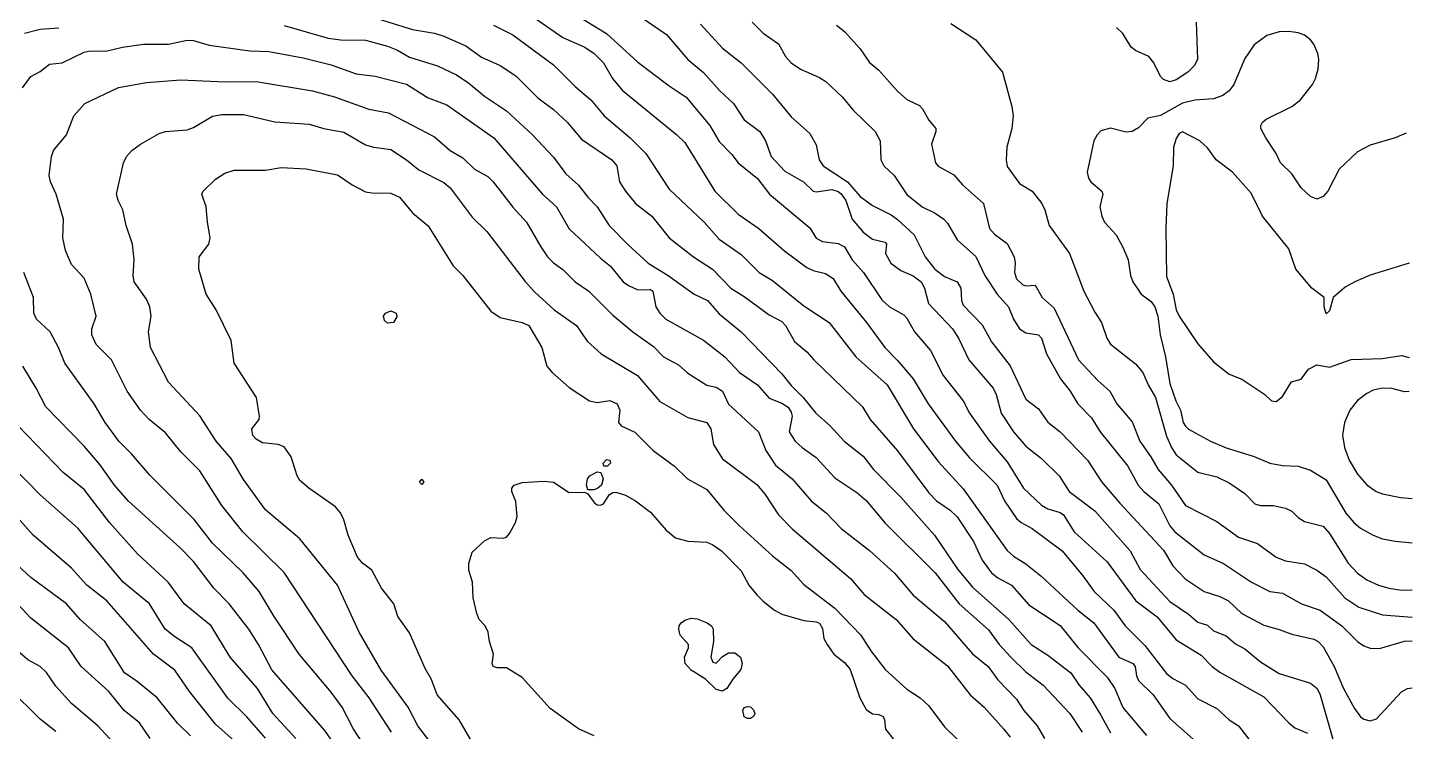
# Model space of a CAD drawing. Header units: inches. Extents: x 3311818 to 3313075, y 1372003 to 1372737.
# Drawn here: x 3312900.5 to 3313069.2, y 1372487.8 to 1372573.5 of the extents above; entities that cross this region are included whole.
import ezdxf

# ---------------------------------------------------------------- set-up
doc = ezdxf.new("R2010")
doc.units = ezdxf.units.IN
doc.header["$MEASUREMENT"] = 0

msp = doc.modelspace()

# ---------------------------------------------------------------- linework, layer by layer
for points, elevation in [([(3312960.28, 1372576.13), (3312965.72, 1372572.33), (3312968.41, 1372571.17), (3312969.55, 1372570.41), (3312970.68, 1372569.25), (3312971.78, 1372567.36), (3312972.96, 1372565.94), (3312979.63, 1372560.5), (3312980.59, 1372559.57), (3312984.25, 1372553.64), (3312987.07, 1372550.82), (3312989.6, 1372549.07), (3312992.78, 1372546.31), (3312995.45, 1372544.34), (3312996.21, 1372543.95), (3312997.74, 1372543.59), (3312998.67, 1372542.97), (3312999.59, 1372541.44), (3313002.72, 1372537.63), (3313004.94, 1372534.58), (3313006.5, 1372533), (3313008.39, 1372530.77), (3313010.22, 1372527.72), (3313013.58, 1372523.15), (3313015.27, 1372521.13), (3313018.64, 1372517.81), (3313019.54, 1372515.91), (3313020.99, 1372513.73), (3313021.55, 1372513.24), (3313022.89, 1372512.53), (3313026.56, 1372509.81), (3313029.09, 1372506.76), (3313030.47, 1372504.85), (3313032.83, 1372502.57), (3313034.21, 1372500.66), (3313036.61, 1372498.29), (3313039.28, 1372494.87), (3313040.04, 1372494.25), (3313041.56, 1372493.42), (3313043.09, 1372491.79), (3313045.38, 1372490.6), (3313046.91, 1372489.22), (3313048.05, 1372488.49), (3313050.4, 1372485.42)], 4483), ([(3312973.73, 1372575.88), (3312978.35, 1372572.7), (3312980.95, 1372569.65), (3312982.87, 1372568.07), (3312984.85, 1372565.84), (3312986.5, 1372564.31), (3312987.83, 1372562.3), (3312989.72, 1372560.88), (3312990.41, 1372559.74), (3312991.11, 1372557.83), (3312992.78, 1372556.07), (3312995.04, 1372554.78), (3312996.21, 1372553.63), (3312996.6, 1372553.53), (3312998.5, 1372553.82), (3312999.26, 1372553.59), (3312999.64, 1372553.31), (3313000.2, 1372552.5), (3313000.97, 1372550.21), (3313002.31, 1372548.61), (3313003.46, 1372547.77), (3313004.98, 1372547.43), (3313005.14, 1372547.16), (3313005.04, 1372546.02), (3313005.68, 1372544.87), (3313006.89, 1372543.94), (3313008.41, 1372543.29), (3313009.36, 1372542.59), (3313009.8, 1372541.82), (3313010.29, 1372539.92), (3313013.18, 1372536.87), (3313013.94, 1372535.73), (3313015.19, 1372533.06), (3313018.14, 1372529.63), (3313018.51, 1372528.87), (3313019.12, 1372526.58), (3313020.63, 1372524.29), (3313022.13, 1372522.57), (3313024.04, 1372521.06), (3313026.19, 1372518.96), (3313027.42, 1372517.05), (3313030.52, 1372514.67), (3313034.85, 1372509.81), (3313036.05, 1372507.52), (3313039.66, 1372503.63), (3313041.95, 1372502.07), (3313043.09, 1372501.1), (3313044.24, 1372500.73), (3313045, 1372500.06), (3313046.52, 1372499.47), (3313047.67, 1372498.47), (3313048.81, 1372497.85), (3313050.72, 1372496.3), (3313053, 1372494.85), (3313056.81, 1372493.7), (3313057.6, 1372493.04), (3313057.96, 1372492.27), (3313059.59, 1372486.56)], 4481), ([(3312943.24, 1372574.61), (3312947.43, 1372573.3), (3312950.1, 1372572.86), (3312951.24, 1372572.52), (3312953.91, 1372571.31), (3312955.81, 1372569.96), (3312958.1, 1372568.95), (3312960.01, 1372567.67), (3312962.67, 1372564.98), (3312964.58, 1372563.56), (3312966.25, 1372562.02), (3312968.01, 1372559.94), (3312971.7, 1372557.45), (3312972.3, 1372556.69), (3312972.65, 1372554.78), (3312973.35, 1372553.62), (3312974.58, 1372552.12), (3312976.57, 1372550.59), (3312978.7, 1372547.92), (3312981.65, 1372545.64), (3312983.98, 1372544.11), (3312986.19, 1372541.82), (3312987.83, 1372540.81), (3312990.88, 1372538.54), (3312992.4, 1372537.75), (3312992.84, 1372537.25), (3312993.93, 1372535.32), (3312995.45, 1372534.03), (3312996.3, 1372533.06), (3313002.23, 1372527.34), (3313003.15, 1372525.82), (3313006.5, 1372521.99), (3313010.32, 1372516.89), (3313011.26, 1372515.91), (3313012.92, 1372514.76), (3313013.75, 1372513.93), (3313015.75, 1372510.95), (3313016.82, 1372508.67), (3313017.94, 1372507.13), (3313018.7, 1372506.53), (3313020.4, 1372505.62), (3313022.51, 1372503.24), (3313026.32, 1372500.7), (3313028.49, 1372497.99), (3313032.04, 1372494.42), (3313032.96, 1372493.04), (3313033.95, 1372490.72), (3313036.83, 1372487.32)], 4485), ([(3312966.27, 1372575.75), (3312971.06, 1372572.85), (3312974.87, 1372569.34), (3312978.68, 1372566.44), (3312980.75, 1372565.07), (3312983.64, 1372561.64), (3312984.78, 1372559.69), (3312986.3, 1372558.11), (3312987.07, 1372557.07), (3312989.46, 1372555.16), (3312990.9, 1372553.26), (3312995.83, 1372549.15), (3312996.6, 1372547.88), (3312997.36, 1372547.5), (3312999.26, 1372547.25), (3313000.03, 1372546.84), (3313000.96, 1372545.25), (3313002.34, 1372543.73), (3313004.6, 1372540.39), (3313005.51, 1372539.54), (3313007.27, 1372538.55), (3313007.65, 1372538.17), (3313008.57, 1372536.49), (3313010.5, 1372534.2), (3313012.04, 1372531.15), (3313014.49, 1372528.1), (3313015.27, 1372526.56), (3313017.71, 1372523.15), (3313019.84, 1372520.66), (3313021.85, 1372517.43), (3313024.04, 1372515.36), (3313024.8, 1372514.93), (3313026.32, 1372514.49), (3313026.7, 1372514.2), (3313028.01, 1372512.1), (3313032.04, 1372508.45), (3313035.52, 1372503.71), (3313038.14, 1372501.77), (3313040.43, 1372498.97), (3313043.47, 1372497.08), (3313044.84, 1372495.71), (3313045.76, 1372495.02), (3313051.1, 1372492), (3313054.15, 1372488.87), (3313054.91, 1372488.26), (3313056.43, 1372487.58)], 4482), ([(3312988.81, 1372574.22), (3312990.12, 1372572.88), (3312992.02, 1372571.59), (3312992.87, 1372570.03), (3312993.54, 1372569.27), (3312994.69, 1372568.5), (3312996.98, 1372567.49), (3312997.78, 1372566.98), (3312999.81, 1372565.07), (3313001.07, 1372563.55), (3313003.79, 1372560.88), (3313004.37, 1372559.74), (3313004.47, 1372557.45), (3313004.85, 1372556.69), (3313006.09, 1372555.55), (3313007.65, 1372553.21), (3313009.48, 1372551.73), (3313011.08, 1372550.94), (3313012.14, 1372550.21), (3313012.6, 1372549.71), (3313013.75, 1372547.71), (3313016.03, 1372545.67), (3313017.15, 1372543.35), (3313018.64, 1372541.06), (3313020.01, 1372539.54), (3313020.63, 1372538.01), (3313021.37, 1372536.87), (3313022.13, 1372536.37), (3313023.66, 1372536.14), (3313024.04, 1372535.73), (3313024.63, 1372533.82), (3313026.35, 1372530.77), (3313027.54, 1372529.25), (3313028.48, 1372527.72), (3313030.14, 1372526), (3313031.19, 1372524.29), (3313034.55, 1372520.1), (3313035.82, 1372517.81), (3313036.49, 1372517.05), (3313038.31, 1372515.53), (3313039.65, 1372512.86), (3313040.29, 1372512.1), (3313043.86, 1372509.31), (3313046.22, 1372508.28), (3313049.61, 1372506), (3313051.86, 1372504.87), (3313053.38, 1372504.64), (3313055.71, 1372503.33), (3313057.96, 1372502.58), (3313060.6, 1372500.66), (3313062.53, 1372498.76), (3313063.29, 1372498.22), (3313064.06, 1372497.94), (3313065.2, 1372497.92), (3313068.25, 1372498.8), (3313069.2, 1372498.84)], 4479), ([(3313042.88, 1372574.22), (3313043.04, 1372569.65), (3313042.65, 1372568.89), (3313041.84, 1372568.12), (3313040.43, 1372567.18), (3313039.66, 1372566.94), (3313038.9, 1372567.22), (3313038.52, 1372567.58), (3313037.72, 1372569.27), (3313037.1, 1372570.03), (3313035.47, 1372570.78), (3313034.96, 1372571.17), (3313033.95, 1372572.82), (3313033.18, 1372573.56)], 4477), ([(3312900.17, 1372572.88), (3312902.07, 1372573.35), (3312904.36, 1372573.54)], 4486), ([(3312931.8, 1372573.79), (3312937.14, 1372572.27), (3312938.66, 1372572.04), (3312941.71, 1372572), (3312944.38, 1372571.28), (3312945.61, 1372570.79), (3312947.05, 1372569.95), (3312950.48, 1372568.88), (3312952.76, 1372567.79), (3312954.29, 1372566.8), (3312956.19, 1372565.19), (3312958.86, 1372563.4), (3312962.02, 1372560.5), (3312964.58, 1372557.75), (3312966.1, 1372555.72), (3312967.63, 1372554.36), (3312968.77, 1372552.89), (3312969.91, 1372551.73), (3312971.37, 1372549.45), (3312973.59, 1372547.16), (3312976.14, 1372544.87), (3312978.58, 1372543.35), (3312981.73, 1372541.09), (3312983.37, 1372540.3), (3312984.78, 1372538.68), (3312987.45, 1372536.47), (3312992.4, 1372531.37), (3312993.55, 1372529.94), (3312995.02, 1372528.48), (3312996.54, 1372526.58), (3312998.29, 1372525.05), (3312999.99, 1372523.15), (3313002.31, 1372521.34), (3313003.59, 1372519.72), (3313006.89, 1372516.33), (3313010.99, 1372511.71), (3313013.86, 1372507.52), (3313015.65, 1372505.38), (3313020.04, 1372501.42), (3313022.76, 1372498.38), (3313024.8, 1372497.09), (3313027.62, 1372494.94), (3313028.64, 1372493.42), (3313029.95, 1372491.9), (3313031.28, 1372489.8), (3313032.42, 1372487.62)], 4486), ([(3312957.29, 1372573.84), (3312959.63, 1372572.65), (3312964.58, 1372569.03), (3312967.25, 1372566.36), (3312969.15, 1372564.75), (3312970.78, 1372562.79), (3312973.94, 1372560.12), (3312975.83, 1372558.21), (3312978.68, 1372553.86), (3312982.96, 1372549.83), (3312984.78, 1372547.76), (3312987.45, 1372545.89), (3312989.64, 1372543.73), (3312991.26, 1372542.72), (3312995.07, 1372539.67), (3312998.17, 1372537.63), (3313001.43, 1372533.44), (3313005.24, 1372530.01), (3313008.43, 1372524.67), (3313011.46, 1372520.7), (3313014.51, 1372517.36), (3313019.84, 1372509.86), (3313020.61, 1372509.16), (3313022.13, 1372508.21), (3313023.95, 1372506.76), (3313028.46, 1372502.57), (3313030.42, 1372501.04), (3313033.44, 1372496.85), (3313035.18, 1372496.09), (3313035.43, 1372495.71), (3313035.59, 1372494.56), (3313035.85, 1372494), (3313037.65, 1372492.28), (3313039.66, 1372489.38), (3313045, 1372484.66)], 4484), ([(3312982.49, 1372573.96), (3312985.16, 1372571.04), (3312987.45, 1372569.27), (3312991.28, 1372565.46), (3312993.55, 1372562.69), (3312995.83, 1372560.63), (3312996.6, 1372559.25), (3312996.94, 1372557.45), (3312997.46, 1372556.69), (3313000.39, 1372554.78), (3313001.93, 1372552.99), (3313003.46, 1372551.87), (3313005.74, 1372550.76), (3313006.5, 1372550.16), (3313008.54, 1372548.3), (3313009.87, 1372545.64), (3313011.03, 1372544.11), (3313012.22, 1372543.22), (3313013.77, 1372542.59), (3313014.19, 1372541.82), (3313014.31, 1372540.3), (3313014.51, 1372539.75), (3313016.8, 1372537.35), (3313017.94, 1372535.28), (3313020.23, 1372532.35), (3313022.13, 1372528.28), (3313023.66, 1372527.09), (3313024.8, 1372525.5), (3313026.29, 1372524.29), (3313029.63, 1372520.86), (3313031.4, 1372518.19), (3313033.57, 1372515.61), (3313038.9, 1372509.9), (3313040.04, 1372507.99), (3313041.53, 1372506.38), (3313043.86, 1372504.86), (3313045.76, 1372504.23), (3313046.8, 1372503.71), (3313048.43, 1372502.19), (3313051.1, 1372500.73), (3313053, 1372500.23), (3313054.53, 1372499.65), (3313057.2, 1372499.05), (3313057.75, 1372498.76), (3313058.34, 1372498.09), (3313059.7, 1372495.71), (3313060.83, 1372493.04), (3313062.15, 1372490.6), (3313062.91, 1372489.58), (3313063.29, 1372489.29), (3313064.06, 1372489.11), (3313064.82, 1372489.33), (3313067.87, 1372492.61), (3313068.63, 1372493.05), (3313069.2, 1372493.12)], 4480), ([(3312999.06, 1372573.84), (3313000.03, 1372573.08), (3313001.93, 1372570.96), (3313003.07, 1372569.28), (3313004.22, 1372568.38), (3313006.5, 1372565.82), (3313007.65, 1372564.79), (3313009.17, 1372564.04), (3313009.55, 1372563.67), (3313010.32, 1372562.29), (3313011.15, 1372561.26), (3313011.18, 1372560.88), (3313010.62, 1372559.36), (3313011.11, 1372557.07), (3313011.46, 1372556.65), (3313013.37, 1372555.61), (3313014.43, 1372554.4), (3313016.96, 1372552.12), (3313017.71, 1372549.07), (3313018.32, 1372548.38), (3313019.84, 1372547.24), (3313020.7, 1372545.64), (3313020.82, 1372544.87), (3313020.74, 1372543.73), (3313020.99, 1372542.94), (3313021.75, 1372542.2), (3313022.13, 1372542.07), (3313023.27, 1372542.19), (3313024.12, 1372540.68), (3313025.56, 1372539.38), (3313028.56, 1372533.06), (3313030.9, 1372530.57), (3313032.37, 1372529.25), (3313033.23, 1372527.72), (3313035.09, 1372525.51), (3313036.03, 1372523.15), (3313037.37, 1372521.24), (3313038.23, 1372519.72), (3313039.86, 1372517.81), (3313041.57, 1372515.33), (3313045.38, 1372513.39), (3313048.05, 1372511.47), (3313050.34, 1372510.7), (3313052.62, 1372509.04), (3313053.77, 1372508.57), (3313056.05, 1372508.23), (3313057.58, 1372507.46), (3313058.72, 1372506.62), (3313060.98, 1372504.09), (3313062.7, 1372502.95), (3313065.58, 1372502.01), (3313069.2, 1372501.74)], 4478), ([(3313012.98, 1372574.05), (3313016.03, 1372572.04), (3313019.29, 1372568.12), (3313020.42, 1372563.93), (3313020.59, 1372562.79), (3313020.43, 1372561.26), (3313019.82, 1372558.98), (3313019.72, 1372557.45), (3313019.84, 1372556.62), (3313021.37, 1372554.57), (3313022.89, 1372553.63), (3313024.06, 1372552.12), (3313024.45, 1372551.35), (3313024.97, 1372549.45), (3313027.43, 1372546.02), (3313029.21, 1372541.44), (3313030.52, 1372538.87), (3313031.34, 1372537.63), (3313032.01, 1372535.73), (3313032.42, 1372535), (3313035.47, 1372532.57), (3313036.37, 1372531.53), (3313037.02, 1372530.01), (3313037.94, 1372528.48), (3313039.28, 1372523.78), (3313039.86, 1372522.39), (3313040.43, 1372521.49), (3313043.09, 1372519.39), (3313045.38, 1372518.82), (3313046.91, 1372518.11), (3313048.81, 1372516.78), (3313050.02, 1372515.53), (3313050.72, 1372515.32), (3313052.24, 1372515.34), (3313053.77, 1372514.99), (3313054.53, 1372514.62), (3313055.29, 1372513.85), (3313056.05, 1372513.39), (3313058.34, 1372512.82), (3313059.1, 1372511.93), (3313061.39, 1372508.32), (3313062.53, 1372507.1), (3313063.68, 1372506.28), (3313065.09, 1372505.62), (3313066.34, 1372505.24), (3313067.87, 1372505), (3313069.2, 1372505.07)], 4477), ([(3313068.44, 1372560.69), (3313067.11, 1372560.13), (3313064.06, 1372559.21), (3313062.53, 1372558.4), (3313060.3, 1372556.31), (3313058.9, 1372553.64), (3313058.34, 1372552.98), (3313057.58, 1372552.64), (3313056.81, 1372552.99), (3313055.67, 1372554.03), (3313054.53, 1372555.72), (3313053.13, 1372557.07), (3313052.6, 1372558.21), (3313051.34, 1372560.12), (3313050.77, 1372561.26), (3313050.76, 1372561.64), (3313050.94, 1372562.02), (3313051.41, 1372562.41), (3313054.53, 1372563.93), (3313055.53, 1372564.69), (3313057.03, 1372566.6), (3313057.42, 1372567.36), (3313057.75, 1372568.5), (3313057.82, 1372569.65), (3313057.68, 1372570.41), (3313057.22, 1372571.55), (3313056.81, 1372572.05), (3313056.05, 1372572.61), (3313055.29, 1372572.91), (3313054.15, 1372573.07), (3313053, 1372573.02), (3313051.48, 1372572.57), (3313049.95, 1372571.47), (3313048.81, 1372569.8), (3313047.48, 1372566.6), (3313046.9, 1372565.84), (3313046.14, 1372565.26), (3313045, 1372564.88), (3313042.71, 1372564.72), (3313041.19, 1372564.35), (3313038.52, 1372562.86), (3313037, 1372562.53), (3313035.85, 1372561.33), (3313035.09, 1372560.88), (3313034.33, 1372560.81), (3313032.42, 1372561.3), (3313031.28, 1372560.96), (3313030.8, 1372560.5), (3313030.39, 1372559.74), (3313029.58, 1372555.93), (3313029.75, 1372555.21), (3313030.06, 1372554.78), (3313031.4, 1372553.64), (3313031.49, 1372553.26), (3313031.14, 1372551.73), (3313031.38, 1372550.59), (3313031.71, 1372549.83), (3313033.11, 1372548.3), (3313033.95, 1372546.79), (3313034.6, 1372545.25), (3313034.89, 1372543.35), (3313035.17, 1372542.59), (3313036.19, 1372541.06), (3313037.38, 1372540.18), (3313037.84, 1372539.54), (3313038.19, 1372538.39), (3313038.5, 1372536.11), (3313039.14, 1372533.44), (3313039.66, 1372530.18), (3313040.39, 1372528.1), (3313040.95, 1372526.96), (3313041.3, 1372525.44), (3313041.57, 1372524.99), (3313041.95, 1372524.64), (3313044.61, 1372523.15), (3313046.52, 1372522.37), (3313049.95, 1372521.31), (3313051.85, 1372520.48), (3313053.38, 1372520.22), (3313055.29, 1372520.14), (3313056.81, 1372519.65), (3313058.72, 1372518.44), (3313061.11, 1372514.38), (3313062.08, 1372513.24), (3313062.91, 1372512.56), (3313064.44, 1372511.71), (3313065.58, 1372511.28), (3313067.11, 1372510.97), (3313069.2, 1372510.8)], 4476), ([(3312899.92, 1372566.22), (3312900.93, 1372567.58), (3312902.07, 1372568.2), (3312903.22, 1372569.08), (3312904.74, 1372569.25), (3312907.41, 1372570.56), (3312908.17, 1372570.73), (3312910.08, 1372570.68), (3312912.08, 1372571.17), (3312914.65, 1372571.53), (3312917.7, 1372571.52), (3312919.99, 1372572.02), (3312920.75, 1372571.98), (3312922.65, 1372571.43), (3312927.61, 1372570.7), (3312929.9, 1372570.63), (3312934.09, 1372569.87), (3312937.52, 1372569), (3312940.57, 1372567.93), (3312942.86, 1372567.65), (3312946.67, 1372566.67), (3312949.33, 1372564.98), (3312951.62, 1372564.15), (3312957.34, 1372560.13), (3312963.25, 1372553.26), (3312964.96, 1372551.72), (3312966.49, 1372549.05), (3312970.3, 1372545.46), (3312971.55, 1372544.49), (3312973.1, 1372542.59), (3312973.73, 1372542.12), (3312974.87, 1372541.61), (3312976.39, 1372541.66), (3312976.71, 1372541.44), (3312977.06, 1372539.54), (3312977.54, 1372538.78), (3312978.29, 1372538.01), (3312982.87, 1372535.46), (3312985.48, 1372533.44), (3312987.23, 1372531.53), (3312989.46, 1372530.01), (3312990.88, 1372528.39), (3312992.4, 1372527.8), (3312993.16, 1372527.29), (3312993.55, 1372526.71), (3312993.66, 1372526.2), (3312993.29, 1372524.29), (3312994.03, 1372523.15), (3312994.87, 1372522.39), (3312996.6, 1372521.19), (3312998.88, 1372518.69), (3313001.55, 1372516.9), (3313002.69, 1372515.95), (3313004.98, 1372513.19), (3313011.08, 1372507.11), (3313014.01, 1372503.33), (3313017.56, 1372500.2), (3313018.87, 1372498.38), (3313020.31, 1372496.85), (3313022.13, 1372495.06), (3313024.22, 1372493.42), (3313027.48, 1372489.99), (3313028.99, 1372487.7)], 4487), ([(3312944.85, 1372487.7), (3312942.14, 1372491.9), (3312940.07, 1372494.56), (3312931.8, 1372507.16), (3312926.77, 1372512.1), (3312924.18, 1372515.33), (3312921.51, 1372519.57), (3312919.22, 1372521.85), (3312917.32, 1372524.19), (3312915.36, 1372525.82), (3312914.27, 1372526.95), (3312912.67, 1372529.25), (3312910.76, 1372533.06), (3312908.88, 1372534.96), (3312908.35, 1372536.11), (3312908.36, 1372536.87), (3312908.89, 1372538.39), (3312908.24, 1372541.06), (3312907.41, 1372543.01), (3312905.88, 1372544.7), (3312905.14, 1372546.4), (3312904.81, 1372547.92), (3312904.89, 1372550.21), (3312904.03, 1372553.26), (3312903.32, 1372554.78), (3312903.17, 1372555.55), (3312903.43, 1372557.83), (3312903.69, 1372558.59), (3312905.28, 1372560.5), (3312906.17, 1372562.79), (3312907.5, 1372564.31), (3312911.6, 1372566.27), (3312915.03, 1372566.87), (3312919.22, 1372567.17), (3312924.56, 1372566.96), (3312928.37, 1372567), (3312935.23, 1372565.84), (3312937.9, 1372565.13), (3312942.09, 1372563.62), (3312944.49, 1372563.17), (3312950.1, 1372560.23), (3312952.01, 1372558.59), (3312953.53, 1372557.67), (3312954.97, 1372556.31), (3312956.58, 1372555.4), (3312957.26, 1372554.78), (3312959.63, 1372551.67), (3312961.3, 1372549.83), (3312963.06, 1372546.86), (3312963.88, 1372545.64), (3312964.58, 1372544.89), (3312965.72, 1372544.08), (3312967.24, 1372542.59), (3312968.88, 1372541.44), (3312971.82, 1372538.51), (3312974.24, 1372536.49), (3312976.78, 1372534.68), (3312977.99, 1372533.44), (3312979.83, 1372532.47), (3312980.97, 1372531.46), (3312983.26, 1372529.98), (3312984.4, 1372529.74), (3312985.16, 1372529.27), (3312985.92, 1372527.69), (3312989.55, 1372524.29), (3312990.45, 1372522.01), (3312991.64, 1372520.25), (3312993.65, 1372518.58), (3312995.99, 1372515.91), (3312997.86, 1372514.38), (3312999.64, 1372512.51), (3313003.07, 1372509.86), (3313006.12, 1372507.08), (3313008.41, 1372504.42), (3313012.22, 1372501.19), (3313015.65, 1372497.26), (3313017.54, 1372495.71), (3313018.7, 1372494.09), (3313020.99, 1372491.72), (3313021.9, 1372490.37), (3313023.5, 1372488.47), (3313024.42, 1372486.93)], 4488), ([(3312952, 1372483.31), (3312948.08, 1372488.47), (3312946.9, 1372490.75), (3312943.62, 1372495.26), (3312940.91, 1372499.9), (3312938.28, 1372505.62), (3312933.71, 1372511.25), (3312929.52, 1372514.82), (3312926.85, 1372518.48), (3312925.32, 1372521.04), (3312923.51, 1372523.15), (3312921.51, 1372526.26), (3312917.7, 1372530.35), (3312915.52, 1372534.58), (3312915.26, 1372536.49), (3312915.59, 1372538.39), (3312915.41, 1372539.54), (3312915.03, 1372540.46), (3312913.5, 1372542.59), (3312913.39, 1372543.35), (3312913.5, 1372545.25), (3312913.32, 1372547.16), (3312912.56, 1372549.45), (3312912.14, 1372551.35), (3312911.56, 1372552.5), (3312911.35, 1372553.26), (3312912.22, 1372557.07), (3312912.59, 1372557.83), (3312913.23, 1372558.59), (3312914.27, 1372559.36), (3312916.56, 1372560.64), (3312917.32, 1372560.88), (3312919.99, 1372561.09), (3312920.75, 1372561.39), (3312923.04, 1372562.78), (3312924.18, 1372562.97), (3312926.85, 1372562.97), (3312930.66, 1372562.05), (3312934.85, 1372561.78), (3312936.63, 1372561.26), (3312939.04, 1372560.82), (3312941.71, 1372559.27), (3312942.7, 1372558.98), (3312944.76, 1372558.68), (3312946.67, 1372557.44), (3312948.19, 1372556.22), (3312951.24, 1372554.68), (3312952, 1372554.01), (3312954.67, 1372550.47), (3312956.47, 1372548.69), (3312961.15, 1372542.6), (3312962.29, 1372541.35), (3312964.68, 1372539.16), (3312967.38, 1372537.25), (3312968.7, 1372535.35), (3312970.42, 1372533.82), (3312974.82, 1372531.15), (3312977.54, 1372528.01), (3312980.97, 1372526.03), (3312983.28, 1372525.44), (3312983.76, 1372524.67), (3312984.07, 1372522.77), (3312985.16, 1372521), (3312989.35, 1372517.89), (3312990.39, 1372516.67), (3312992.02, 1372514.19), (3312993.67, 1372512.48), (3313000.79, 1372506.43), (3313002.43, 1372504.47), (3313006.32, 1372501.42), (3313008.41, 1372499.09), (3313012.6, 1372495.81), (3313015.33, 1372492.28), (3313017.07, 1372490.75), (3313019.46, 1372488.08), (3313020.23, 1372487.1)], 4489), ([(3313068.82, 1372544.84), (3313064.06, 1372543.37), (3313062.19, 1372542.59), (3313061.01, 1372541.91), (3313059.58, 1372540.68), (3313059.1, 1372539.04), (3313058.72, 1372538.67), (3313058.48, 1372539.54), (3313058.47, 1372540.68), (3313056.97, 1372541.82), (3313055.01, 1372544.11), (3313054.15, 1372546.61), (3313050.96, 1372550.59), (3313049.57, 1372553.39), (3313047.31, 1372555.93), (3313045.3, 1372557.45), (3313044.24, 1372558.89), (3313043.32, 1372559.74), (3313041.19, 1372560.85), (3313040.81, 1372560.64), (3313040.43, 1372560.02), (3313040.12, 1372558.98), (3313040.08, 1372556.69), (3313039.31, 1372552.12), (3313039.17, 1372549.07), (3313039.28, 1372543.23), (3313040.09, 1372541.06), (3313040.42, 1372539.16), (3313040.79, 1372538.39), (3313043.09, 1372535.01), (3313045, 1372532.83), (3313046.91, 1372531.31), (3313048.43, 1372530.72), (3313051.25, 1372528.87), (3313052.07, 1372528.1), (3313052.62, 1372527.99), (3313053.38, 1372528.62), (3313054.48, 1372530.39), (3313055.67, 1372530.7), (3313056.57, 1372531.92), (3313057.58, 1372532.47), (3313059.1, 1372532.2), (3313061.77, 1372533.11), (3313065.58, 1372533.25), (3313067.87, 1372533.59), (3313068.82, 1372533.35)], 4475), ([(3312954.67, 1372486.48), (3312953.11, 1372489.23), (3312950.43, 1372492.28), (3312949.72, 1372494.11), (3312948.95, 1372495.46), (3312947.05, 1372499.8), (3312945.62, 1372501.81), (3312945.14, 1372503.33), (3312943.66, 1372505.24), (3312942.47, 1372507.46), (3312941.33, 1372508.3), (3312940.71, 1372509.05), (3312939.58, 1372511.71), (3312939.04, 1372513.6), (3312938.66, 1372514.42), (3312938.04, 1372515.15), (3312934.8, 1372517.43), (3312933.71, 1372518.39), (3312933.36, 1372518.96), (3312932.66, 1372521.24), (3312931.8, 1372522.46), (3312931.04, 1372522.78), (3312929.13, 1372522.98), (3312928.37, 1372523.41), (3312927.99, 1372523.87), (3312927.83, 1372524.67), (3312928.73, 1372525.82), (3312928.77, 1372526.2), (3312928.4, 1372528.48), (3312925.71, 1372532.68), (3312925.32, 1372535.42), (3312923.5, 1372539.16), (3312922.29, 1372541.06), (3312921.41, 1372544.11), (3312921.44, 1372545.64), (3312922.62, 1372547.16), (3312922.79, 1372547.92), (3312922.44, 1372549.83), (3312922.27, 1372551.73), (3312921.77, 1372553.26), (3312921.94, 1372553.64), (3312923.42, 1372555.07), (3312924.56, 1372555.8), (3312925.7, 1372556.18), (3312929.52, 1372556.19), (3312931.42, 1372556.49), (3312934.47, 1372556.33), (3312938.28, 1372555.6), (3312940.07, 1372554.4), (3312941.71, 1372553.54), (3312942.47, 1372553.41), (3312944.76, 1372553.39), (3312945.83, 1372552.88), (3312947.43, 1372550.97), (3312949.33, 1372549.38), (3312952.38, 1372544.54), (3312953.54, 1372543.35), (3312956.96, 1372539.02), (3312958.1, 1372538.22), (3312960.77, 1372537.63), (3312961.57, 1372537.25), (3312963.17, 1372534.58), (3312963.79, 1372532.3), (3312964.42, 1372531.53), (3312966.49, 1372529.7), (3312968.98, 1372528.1), (3312969.92, 1372527.89), (3312971.44, 1372528.12), (3312972.35, 1372527.72), (3312972.67, 1372526.96), (3312972.53, 1372525.44), (3312972.83, 1372525.05), (3312974.49, 1372524.28), (3312976.75, 1372522.01), (3312979.32, 1372520.1), (3312980.9, 1372518.58), (3312983.26, 1372517.26), (3312985.36, 1372514.76), (3312987.25, 1372512.86), (3312991.26, 1372509.18), (3312993.55, 1372507.41), (3312995.07, 1372505.7), (3312998.88, 1372502.81), (3313002.03, 1372499.52), (3313003.24, 1372497.61), (3313004.98, 1372495.36), (3313007.65, 1372492.96), (3313009.25, 1372491.9), (3313010.32, 1372490.94), (3313012.22, 1372488.35), (3313013.75, 1372486.87)], 4490), ([(3312941.51, 1372486.18), (3312940.19, 1372488.18), (3312938.85, 1372490.75), (3312937.52, 1372492.57), (3312933.63, 1372497.23), (3312930.56, 1372501.81), (3312928.75, 1372504.86), (3312926.81, 1372507.14), (3312923.04, 1372510.73), (3312920.82, 1372513.62), (3312915.41, 1372519.04), (3312913.2, 1372521.62), (3312911.64, 1372523.15), (3312909.99, 1372525.44), (3312908.64, 1372527.72), (3312905.09, 1372532.68), (3312904.32, 1372534.58), (3312903.29, 1372536.49), (3312901.61, 1372538.01), (3312901.29, 1372538.78), (3312901.24, 1372540.68), (3312900.08, 1372543.73)], 4487), ([(3312945.12, 1372537.63), (3312944.38, 1372537.54), (3312944, 1372537.86), (3312943.87, 1372538.39), (3312944.12, 1372538.78), (3312944.76, 1372539.03), (3312945.41, 1372538.78), (3312945.52, 1372538.31), (3312945.12, 1372537.63)], 4491), ([(3312938.66, 1372485.17), (3312936.76, 1372487.93), (3312930.28, 1372495.29), (3312928.68, 1372498.38), (3312927.49, 1372500.28), (3312925.07, 1372503.33), (3312923.24, 1372505.24), (3312920.75, 1372508.49), (3312919.1, 1372510.19), (3312912.79, 1372515.91), (3312911.12, 1372517.81), (3312909.32, 1372520.32), (3312907.41, 1372522.56), (3312902.75, 1372527.34), (3312901.58, 1372529.63), (3312899.97, 1372532.3)], 4486), ([(3313068.82, 1372529.22), (3313068.25, 1372529.19), (3313066.72, 1372529.57), (3313065.58, 1372529.62), (3313064.44, 1372529.36), (3313063.68, 1372528.99), (3313062.53, 1372528.12), (3313061.59, 1372526.96), (3313060.96, 1372525.44), (3313060.71, 1372523.91), (3313060.95, 1372522.39), (3313061.5, 1372520.86), (3313062.53, 1372519.15), (3313063.68, 1372517.85), (3313064.8, 1372517.05), (3313065.58, 1372516.73), (3313067.77, 1372516.29), (3313069.2, 1372516.19)], 4475), ([(3312933.19, 1372486.94), (3312930.41, 1372489.99), (3312928.54, 1372493.04), (3312925.23, 1372496.85), (3312922.91, 1372500.66), (3312919.62, 1372503.33), (3312917.67, 1372506), (3312913.92, 1372509.43), (3312910.5, 1372513.24), (3312907.41, 1372517.29), (3312904.88, 1372519.34), (3312899.4, 1372525.05)], 4485), ([(3312971.16, 1372520.1), (3312970.74, 1372520.1), (3312970.63, 1372520.48), (3312971.06, 1372520.94), (3312971.46, 1372520.86), (3312971.54, 1372520.48), (3312971.16, 1372520.1)], 4491), ([(3312929.52, 1372486.97), (3312927.23, 1372489.59), (3312924.94, 1372491.85), (3312920.56, 1372497.99), (3312918.46, 1372499.33), (3312917.31, 1372500.28), (3312915.37, 1372503.33), (3312912.17, 1372506), (3312906.65, 1372512.55), (3312902.07, 1372516.61), (3312898.65, 1372520.1)], 4484), ([(3312948.8, 1372518.19), (3312948.57, 1372517.87), (3312948.28, 1372518.19), (3312948.57, 1372518.54), (3312948.8, 1372518.19)], 4491), ([(3312970, 1372517.43), (3312969.53, 1372517.23), (3312968.77, 1372517.22), (3312968.6, 1372517.81), (3312968.72, 1372518.58), (3312969.02, 1372518.96), (3312969.92, 1372519.43), (3312970.36, 1372519.34), (3312970.65, 1372518.58), (3312970.45, 1372517.81), (3312970, 1372517.43)], 4491), ([(3312926.85, 1372485.65), (3312923.42, 1372488.67), (3312920.26, 1372492.66), (3312918.46, 1372495.28), (3312915.87, 1372497.23), (3312910.19, 1372503.71), (3312907.77, 1372505.62), (3312905.88, 1372507.69), (3312901.2, 1372511.71), (3312896.09, 1372517.43)], 4483), ([(3312969.53, 1372487.26), (3312967.63, 1372488.13), (3312964.2, 1372490.6), (3312960.77, 1372494.39), (3312958.86, 1372495.54), (3312957.72, 1372495.54), (3312957.26, 1372495.71), (3312957.12, 1372496.09), (3312957.27, 1372497.23), (3312956.78, 1372498.76), (3312956.65, 1372499.9), (3312956.26, 1372500.66), (3312955.54, 1372501.42), (3312955.24, 1372502.19), (3312954.81, 1372504.09), (3312954.74, 1372506), (3312954.29, 1372507.45), (3312954.28, 1372508.28), (3312954.67, 1372509.63), (3312956.19, 1372511.04), (3312956.96, 1372511.44), (3312958.48, 1372511.33), (3312958.86, 1372511.48), (3312959.24, 1372511.93), (3312959.95, 1372513.24), (3312960.15, 1372514), (3312960.01, 1372515.83), (3312959.5, 1372517.05), (3312959.53, 1372517.43), (3312959.82, 1372517.81), (3312960.77, 1372518.15), (3312963.44, 1372518.3), (3312964.58, 1372518.19), (3312966.49, 1372516.91), (3312968.39, 1372516.96), (3312968.77, 1372516.75), (3312969.53, 1372515.71), (3312969.92, 1372515.4), (3312970.3, 1372515.35), (3312970.68, 1372515.53), (3312971.4, 1372516.67), (3312971.82, 1372516.91), (3312972.2, 1372516.94), (3312973.35, 1372516.57), (3312974.58, 1372515.91), (3312976.39, 1372514.53), (3312978.3, 1372512.33), (3312979.44, 1372511.38), (3312980.97, 1372510.97), (3312983.26, 1372510.88), (3312984.02, 1372510.54), (3312985.06, 1372509.81), (3312987.45, 1372507.35), (3312988.4, 1372505.62), (3312989.35, 1372504.46), (3312990.12, 1372503.66), (3312991.52, 1372502.57), (3312992.4, 1372502.1), (3312995.07, 1372501.3), (3312996.6, 1372501.17), (3312996.98, 1372500.99), (3312997.36, 1372500.34), (3312997.53, 1372499.14), (3312997.91, 1372498.38), (3312998.73, 1372497.23), (3313000.03, 1372496.21), (3313000.74, 1372495.33), (3313001.89, 1372491.9), (3313002.69, 1372490.49), (3313003.46, 1372489.96), (3313004.22, 1372489.88), (3313004.74, 1372489.61), (3313004.93, 1372489.23), (3313005.05, 1372488.08), (3313006.12, 1372486.69)], 4491), ([(3312920.37, 1372487.26), (3312918.84, 1372488.76), (3312916.31, 1372491.9), (3312913.89, 1372493.89), (3312912.34, 1372494.94), (3312909.95, 1372498.76), (3312906.94, 1372501.42), (3312905.27, 1372503.33), (3312900.93, 1372506.57), (3312894.83, 1372512.18)], 4482), ([(3312915.45, 1372486.94), (3312914.17, 1372488.85), (3312912.3, 1372490.37), (3312910.43, 1372492.66), (3312907.06, 1372495.71), (3312905.5, 1372497.99), (3312900.93, 1372501.59), (3312899.29, 1372503.33)], 4481), ([(3312985.69, 1372493.04), (3312985.16, 1372492.71), (3312984.4, 1372492.93), (3312983.12, 1372494.18), (3312981.35, 1372495.28), (3312980.64, 1372496.09), (3312980.54, 1372496.85), (3312981.05, 1372497.99), (3312981.03, 1372498.38), (3312980.03, 1372499.52), (3312979.85, 1372500.28), (3312979.9, 1372500.66), (3312980.16, 1372501.04), (3312980.59, 1372501.34), (3312981.35, 1372501.59), (3312982.11, 1372501.54), (3312983.33, 1372501.04), (3312983.85, 1372500.66), (3312984.03, 1372500.28), (3312984.09, 1372498.76), (3312983.77, 1372496.85), (3312984.02, 1372496.23), (3312984.4, 1372496.14), (3312985.16, 1372496.94), (3312985.92, 1372497.37), (3312986.69, 1372497.36), (3312987.36, 1372496.85), (3312987.58, 1372496.09), (3312987.42, 1372495.33), (3312986.43, 1372494.18), (3312985.69, 1372493.04)], 4492), ([(3312916.18, 1372480.78), (3312909.08, 1372488.47), (3312905.88, 1372491.19), (3312903.98, 1372493.33), (3312902.84, 1372494.99), (3312902.07, 1372495.7), (3312900.55, 1372496.53), (3312896.67, 1372499.9)], 4480), ([(3312903.98, 1372487.79), (3312902.07, 1372489.29), (3312898.3, 1372493.04)], 4479), ([(3312988.97, 1372489.61), (3312988.59, 1372489.36), (3312988.21, 1372489.36), (3312987.83, 1372489.58), (3312987.65, 1372490.37), (3312987.83, 1372490.7), (3312988.21, 1372490.85), (3312988.59, 1372490.79), (3312988.97, 1372490.45), (3312989.12, 1372489.99), (3312988.97, 1372489.61)], 4492)]:
    msp.add_lwpolyline(points, dxfattribs=dict(elevation=elevation))

doc.saveas('drawing.dxf')
